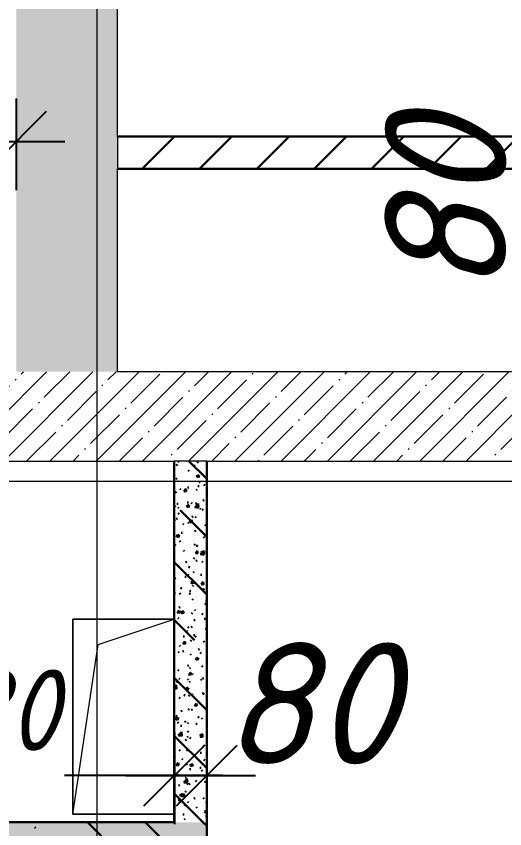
# Model space of a CAD drawing. Header units: millimetres. Extents: x 12986 to 523328, y -9759 to 30092.
# Drawn here: x 328257 to 329462, y 13378 to 15380 of the extents above; entities that cross this region are included whole.
import ezdxf

# ---------------------------------------------------------------- set-up
doc = ezdxf.new("R2010")
doc.units = ezdxf.units.MM
for name, color, linetype, lineweight in [('0) ПГП', 1, 'Continuous', 30), ('1) ПГП Зеленый', 3, 'Continuous', 30), ('2) Расчет', 1, 'Continuous', 30), ('3) РАсчет Зел', 3, 'Continuous', 30), ('A-ANNO-DIMS', 7, 'Continuous', 9), ('A-FLOR', 7, 'Continuous', 9), ('A-GENM', 7, 'Continuous', 9), ('A-WALL-6', 18, 'Continuous', 13), ('A-WALL-PATT-1', 7, 'Continuous', 5), ('Оси-1', 7, 'Continuous', 20)]:
    doc.layers.add(name, color=color, linetype=linetype, lineweight=lineweight)
doc.layers.add('A-WALL-3', color=7, linetype='Continuous', lineweight=5, true_color=0x000000)
doc.layers.add('A-WALL-5', color=7, linetype='Continuous', lineweight=13, true_color=0x008000)
doc.styles.add('ISOCPEUR_I_2', font='isocpeui.ttf', dxfattribs={"height": 300})
doc.styles.add('ISOCPEUR_I_3', font='isocpeui.ttf', dxfattribs={"width": 0.9, "height": 200})
doc.dimstyles.new('ISO-2_0_0_9К_СРЕДНИЙ', dxfattribs={"dimscale": 304.8, "dimtxt": 199.196235, "dimasz": 0.492126, "dimexe": 0.393701, "dimexo": 0, "dimgap": 0, "dimtad": 1, "dimdec": 0, "dimzin": 0, "dimdsep": 46, "dimtxsty": 'ISOCPEUR_I_2', "dimblk1": 'OBLIQUE', "dimblk2": 'OBLIQUE', "dimsah": 1, "dimcen": 0.09, "dimdle": 0.393701, "dimazin": 0, "dimtfac": 1, "dimtdec": 4, "dimtix": 1, "dimtmove": 2, "dimatfit": 3, "dimfxl": 1, "dimtvp": 1, "dimtolj": 1, "dimtzin": 0, "dimarcsym": 2})
doc.dimstyles.new('ISO-2_0_0_9К_СРЕДНИЙ_1', dxfattribs={"dimscale": 304.8, "dimtxt": 199.196235, "dimasz": 0.492126, "dimexe": 0.393701, "dimexo": 0, "dimgap": 0, "dimtad": 1, "dimdec": 0, "dimzin": 0, "dimdsep": 46, "dimtxsty": 'ISOCPEUR_I_3', "dimblk1": 'OBLIQUE', "dimblk2": 'OBLIQUE', "dimsah": 1, "dimcen": 0.09, "dimdle": 0.393701, "dimazin": 0, "dimtfac": 1, "dimtdec": 4, "dimtix": 1, "dimtmove": 2, "dimatfit": 3, "dimfxl": 1, "dimtvp": 1, "dimtolj": 1, "dimtzin": 0, "dimarcsym": 2})
pattern_1 = [(45, (239096.85, -2765.93), (-57.024626, 57.024626), []), (45, (239153.876, -2765.93), (-57.024626, 57.024626), [100.806, -20.161, 3.353, -16.808])]
pattern_2 = [(50, (239096.85, -2765.93), (72.873764, -6.37607), [7.62, -83.82]), (355, (239096.85, -2765.93), (-14.09699, 76.422444), [6.096, -67.056]), (100.451, (239102.924, -2766.464), (58.776964, 70.04687), [6.476, -71.236]), (46.184, (239096.85, -2745.61), (108.43142, -16.81745), [11.43, -125.73]), (96.636, (239105.89, -2747.01), (94.961, 98.97089), [9.714, -106.854]), (351.184, (239096.85, -2745.61), (94.96227, 98.97018), [9.144, -100.584]), (21, (239107.01, -2750.69), (60.64565, -40.906537), [7.62, -83.82]), (326, (239107.01, -2750.69), (24.72083, 73.67493), [6.096, -67.056]), (71.451, (239112.065, -2754.1), (85.36689, 32.768737), [6.476, -71.236]), (37.5, (239096.85, -2765.933), (1.235525, 33.8224325), [3.353, -62.89, 3.353, -64.719, -67.31]), (37.5, (239096.85, -2765.933), (1.235525, 33.8224325), [-134.315, 3.353, -63.957]), (7.5, (239096.85, -2765.933), (26.728146, 40.07255), [3.353, -35.458, 3.353, -61.366, -25.654]), (7.5, (239096.85, -2765.933), (26.728146, 40.07255), [-103.53, 3.353, -22.301]), (327.5, (239074.194, -2765.933), (54.2363175, -2.292117), [3.353, -22.047, 3.353, -75.895, -105.156]), (327.5, (239074.194, -2765.933), (54.2363175, -2.292117), [-104.648, 3.353, -101.803]), (317.5, (239064.034, -2765.933), (59.25158, 10.17014), [3.353, -29.667, 3.353, -49.276, -74.676]), (317.5, (239064.034, -2765.933), (59.25158, 10.17014), [-85.649, 3.353, -71.323])]
pattern_3 = [(135, (239096.85, -2765.93), (-142.5612, -142.5612), []), (135, (239239.41, -2765.93), (-142.5612, -142.5612), [252.016, -50.403, 3.353, -47.05])]

# ---------------------------------------------------------------- blocks, each defined once
blk = doc.blocks.new('AR_Отверстие прямоугольное _в плите_ - AR_Отверстие прямоугольное _в плите_-24520439-АР1_1_Кладочный план 2 этажа')
at = {"layer": 'A-GENM'}
for p, q in [((125, 240), (-125, 240)), ((-125, 240), (-125, -240)), ((-62.5, 177.5), (125, 240)), ((-125, -240), (-62.5, 177.5)), ((-125, -240), (125, -240))]:
    blk.add_line(p, q, dxfattribs=at)
blk = doc.blocks.new('_Oblique')
at = {"color": 0, "linetype": 'ByBlock', "lineweight": -2}
blk.add_line((-0.5, -0.5), (0.5, 0.5), dxfattribs=at)
blk = doc.blocks.new('*D2390')
at = {"layer": 'A-ANNO-DIMS', "color": 0, "lineweight": -2, "transparency": 16777216}
for p, q in [((327866.9, 15177.5), (327866.9, 14951.4)), ((328256.9, 15177.5), (328256.9, 14951.4)), ((327746.9, 15071.4), (328376.9, 15071.4))]:
    blk.add_line(p, q, dxfattribs=at)
at = {"layer": 'Defpoints', "color": 0, "transparency": 16777216}
for p in [(327866.9, 15177.5), (328256.9, 15177.5), (328256.9, 15071.4)]:
    blk.add_point(p, dxfattribs=at)
at = {"layer": 'A-ANNO-DIMS', "color": 0, "lineweight": -2, "transparency": 16777216, "xscale": 150, "yscale": 150, "zscale": 150, "rotation": 180}
blk.add_blockref('_Oblique', (327866.9, 15071.4), dxfattribs=at)
at = {"layer": 'A-ANNO-DIMS', "color": 0, "lineweight": -2, "transparency": 16777216, "xscale": 150, "yscale": 150, "zscale": 150}
blk.add_blockref('_Oblique', (328256.9, 15071.4), dxfattribs=at)
at = {"layer": 'A-ANNO-DIMS', "color": 0, "transparency": 16777216, "insert": (328561, 15785.4), "char_height": 300, "width": 455.087, "attachment_point": 1, "line_spacing_factor": 1.149209, "style": 'ISOCPEUR_I_2'}
blk.add_mtext('\\A1;390', dxfattribs=at)
blk = doc.blocks.new('*D2393')
at = {"layer": 'A-ANNO-DIMS', "color": 0, "lineweight": -2, "transparency": 16777216}
for p, q in [((327866.9, 13615.2), (327866.9, 13389.1)), ((328646.9, 13615.2), (328646.9, 13389.1)), ((327746.9, 13509.1), (328030.2, 13509.1)), ((328766.9, 13509.1), (328376, 13509.1))]:
    blk.add_line(p, q, dxfattribs=at)
at = {"layer": 'Defpoints', "color": 0, "transparency": 16777216}
for p in [(327866.9, 13615.2), (328646.9, 13615.2), (328646.9, 13509.1)]:
    blk.add_point(p, dxfattribs=at)
at = {"layer": 'A-ANNO-DIMS', "color": 0, "lineweight": -2, "transparency": 16777216, "xscale": 150, "yscale": 150, "zscale": 150, "rotation": 180}
blk.add_blockref('_Oblique', (327866.9, 13509.1), dxfattribs=at)
at = {"layer": 'A-ANNO-DIMS', "color": 0, "lineweight": -2, "transparency": 16777216, "xscale": 150, "yscale": 150, "zscale": 150}
blk.add_blockref('_Oblique', (328646.9, 13509.1), dxfattribs=at)
at = {"layer": 'A-ANNO-DIMS', "color": 0, "transparency": 16777216, "insert": (327975.6, 13770.4), "char_height": 200, "width": 455.087, "attachment_point": 1, "line_spacing_factor": 1.149209, "style": 'ISOCPEUR_I_3'}
blk.add_mtext('\\A1;780', dxfattribs=at)
blk = doc.blocks.new('*D2394')
at = {"layer": 'A-ANNO-DIMS', "color": 0, "lineweight": -2, "transparency": 16777216}
for p, q in [((328646.9, 13615.2), (328646.9, 13389.1)), ((328726.9, 13615.2), (328726.9, 13389.1)), ((328526.9, 13509.1), (328846.9, 13509.1))]:
    blk.add_line(p, q, dxfattribs=at)
at = {"layer": 'Defpoints', "color": 0, "transparency": 16777216}
for p in [(328646.9, 13615.2), (328726.9, 13615.2), (328726.9, 13509.1)]:
    blk.add_point(p, dxfattribs=at)
at = {"layer": 'A-ANNO-DIMS', "color": 0, "lineweight": -2, "transparency": 16777216, "xscale": 150, "yscale": 150, "zscale": 150, "rotation": 180}
blk.add_blockref('_Oblique', (328646.9, 13509.1), dxfattribs=at)
at = {"layer": 'A-ANNO-DIMS', "color": 0, "lineweight": -2, "transparency": 16777216, "xscale": 150, "yscale": 150, "zscale": 150}
blk.add_blockref('_Oblique', (328726.9, 13509.1), dxfattribs=at)
at = {"layer": 'A-ANNO-DIMS', "color": 0, "transparency": 16777216, "insert": (328763.2, 13837), "char_height": 300, "width": 303.391, "attachment_point": 1, "line_spacing_factor": 1.149209, "style": 'ISOCPEUR_I_2'}
blk.add_mtext('\\A1;80', dxfattribs=at)
blk = doc.blocks.new('*D2447')
at = {"layer": 'A-ANNO-DIMS', "color": 0, "lineweight": -2, "transparency": 16777216}
for p, q in [((329917.5, 15204.1), (329917.5, 14884.1)), ((330023.6, 15084.1), (329797.5, 15084.1)), ((330023.6, 15004.1), (329797.5, 15004.1))]:
    blk.add_line(p, q, dxfattribs=at)
at = {"layer": 'Defpoints', "color": 0, "transparency": 16777216}
for p in [(330023.6, 15084.1), (329917.5, 15004.1), (330023.6, 15004.1)]:
    blk.add_point(p, dxfattribs=at)
at = {"layer": 'A-ANNO-DIMS', "color": 0, "lineweight": -2, "transparency": 16777216, "xscale": 150, "yscale": 150, "zscale": 150}
for p, rotation in [((329917.5, 15084.1), 90), ((329917.5, 15004.1), 270)]:
    blk.add_blockref('_Oblique', p, dxfattribs=dict(at, rotation=rotation))
at = {"layer": 'A-ANNO-DIMS', "color": 0, "transparency": 16777216, "insert": (329166, 14692.7), "char_height": 300, "width": 303.391, "attachment_point": 1, "rotation": 90, "line_spacing_factor": 1.149209, "style": 'ISOCPEUR_I_2'}
blk.add_mtext('\\A1;80', dxfattribs=at)

msp = doc.modelspace()

# ---------------------------------------------------------------- hatches: boundary and pattern name
at = {"layer": '0) ПГП'}
h = msp.add_hatch(dxfattribs=at)
h.set_pattern_fill('FP_25', color=256, style=0, pattern_type=2)
h.set_pattern_definition(pattern_2)
h.paths.add_polyline_path([(328726.85081, 13394.06731), (328726.85081, 14284.06731), (328646.85081, 14284.06731), (328646.85081, 13394.06731)], flags=0)
h = msp.add_hatch(dxfattribs=at)
h.set_pattern_fill('FP_26', color=256, style=0, pattern_type=2)
h.set_pattern_definition(pattern_3)
h.paths.add_polyline_path([(328726.85081, 13394.06731), (328726.85081, 14284.06731), (328646.85081, 14284.06731), (328646.85081, 13394.06731)], flags=0)
h = msp.add_hatch(dxfattribs=at)
h.set_pattern_fill('FP_25', color=256, style=0, pattern_type=2)
h.set_pattern_definition(pattern_2)
h.paths.add_polyline_path([(326336.38206, 13314.06731), (328726.85081, 13314.06731), (328726.85081, 13394.06731), (325586.85085, 13394.06731), (325586.85085, 13314.06731)], flags=0)
h = msp.add_hatch(dxfattribs=at)
h.set_pattern_fill('FP_26', color=256, style=0, pattern_type=2)
h.set_pattern_definition(pattern_3)
h.paths.add_polyline_path([(326336.38206, 13314.06731), (328726.85081, 13314.06731), (328726.85081, 13394.06731), (325586.85085, 13394.06731), (325586.85085, 13314.06731)], flags=0)
at = {"layer": '1) ПГП Зеленый'}
h = msp.add_hatch(dxfattribs=at)
h.set_pattern_fill('FP_24', color=256, style=0, pattern_type=2)
h.set_pattern_definition([(45, (239096.85, -2765.93), (-70.71068, 70.71068), [])])
h.paths.add_polyline_path([(328506.85081, 15004.06731), (331906.85081, 15004.06731), (331906.85081, 15084.06731), (328506.85081, 15084.06731)], flags=0)
at = {"layer": 'A-WALL-PATT-1'}
h = msp.add_hatch(dxfattribs=at)
h.set_pattern_fill('FP_7', color=256, style=0, pattern_type=2)
h.set_pattern_definition(pattern_1)
h.paths.add_polyline_path([(328256.85081, 14504.06731), (328506.85081, 14504.06731), (328506.85081, 24334.06718), (328256.85081, 24334.06718), (328256.85081, 16613.8148)], flags=0)
h = msp.add_hatch(dxfattribs=at)
h.set_pattern_fill('FP_7', color=256, style=0, pattern_type=2)
h.set_pattern_definition(pattern_1)
h.paths.add_polyline_path([(328726.85081, 14284.06731), (331906.85081, 14284.06731), (331906.85081, 14504.06731), (325586.85085, 14504.06731), (325586.85085, 14284.06731), (328646.85081, 14284.06731)], flags=0)

# ---------------------------------------------------------------- linework, layer by layer
at = {"layer": '0) ПГП'}
msp.add_line((328646.85081, 14284.06731), (328646.85081, 13394.06731), dxfattribs=at)
at = {"layer": '1) ПГП Зеленый'}
msp.add_line((328506.85081, 15004.06731), (331906.85081, 15004.06731), dxfattribs=at)
at = {"layer": '2) Расчет'}
for p, q in [((328726.85081, 13314.06731), (328726.85081, 14284.06731)), ((328646.85081, 13394.06731), (327866.85081, 13394.06731))]:
    msp.add_line(p, q, dxfattribs=at)
at = {"layer": '3) РАсчет Зел'}
msp.add_line((331906.85081, 15084.06731), (328506.85081, 15084.06731), dxfattribs=at)
at = {"layer": 'A-FLOR'}
for p, q in [((328396.85081, 13894.06748), (328646.85081, 13894.06748)), ((328396.85081, 13414.06748), (328396.85081, 13894.06748)), ((328646.85081, 13414.06748), (328396.85081, 13414.06748))]:
    msp.add_line(p, q, dxfattribs=at)
at = {"layer": 'A-WALL-3'}
for p, q in [((328506.85081, 15084.06731), (328506.85081, 24084.06718)), ((328506.85081, 14504.06731), (328506.85081, 15004.06731)), ((331906.85081, 14504.06731), (328506.85081, 14504.06731)), ((325586.85085, 14284.06731), (328646.85081, 14284.06731)), ((328726.85081, 14284.06731), (330006.85081, 14284.06731))]:
    msp.add_line(p, q, dxfattribs=at)
at = {"layer": 'A-WALL-5'}
msp.add_line((328726.85081, 14284.06731), (328646.85081, 14284.06731), dxfattribs=at)
at = {"layer": 'A-WALL-6'}
msp.add_line((328506.85081, 15084.06731), (328506.85081, 15004.06731), dxfattribs=at)
at = {"layer": 'Оси-1'}
for p, q in [((328456.85078, -6915.9327), (328456.85078, 25871.01046)), ((234936.85079, 14234.06737), (365048.47884, 14234.06737))]:
    msp.add_line(p, q, dxfattribs=at)

# ---------------------------------------------------------------- block references
at = {"layer": 'A-GENM'}
msp.add_blockref('AR_Отверстие прямоугольное _в плите_ - AR_Отверстие прямоугольное _в плите_-24520439-АР1_1_Кладочный план 2 этажа', (328521.85081, 13654.06748), dxfattribs=at)

# ---------------------------------------------------------------- dimensions: what is measured, and where the dimension line sits
at = {"layer": 'A-ANNO-DIMS'}
for base, p1, p2, dimstyle, override, picture, middle in [((328256.85081, 15071.44032), (327866.85081, 15177.50634), (328256.85081, 15177.50634), 'ISO-2_0_0_9К_СРЕДНИЙ', {"dimpost": '<>', "dimfxl": 390}, '*D2390', (328788.55949, 15585.40696)), ((328726.85081, 13509.09008), (328646.85081, 13615.15609), (328726.85081, 13615.15609), 'ISO-2_0_0_9К_СРЕДНИЙ', {"dimpost": '<>', "dimfxl": 80}, '*D2394', (328914.87573, 13637.04789)), ((328646.85081, 13509.09008), (327866.85081, 13615.15609), (328646.85081, 13615.15609), 'ISO-2_0_0_9К_СРЕДНИЙ_1', {"dimpost": '<>', "dimfxl": 780}, '*D2393', (328203.13014, 13637.04789))]:
    dim = msp.add_linear_dim(base=base, p1=p1, p2=p2, dimstyle=dimstyle, override=override, dxfattribs=at)
    dim.commit()
    dim.dimension.update_dxf_attribs({"geometry": picture, "text_midpoint": middle, "dimtype": 160})
dim = msp.add_linear_dim(base=(329917.49258, 15004.06731), p1=(330023.55859, 15084.06731), p2=(330023.55859, 15004.06731), angle=90, dimstyle='ISO-2_0_0_9К_СРЕДНИЙ', override={"dimpost": '<>', "dimfxl": 80}, dxfattribs=at)
dim.commit()
dim.dimension.update_dxf_attribs({"geometry": '*D2447', "text_midpoint": (329366.02925, 14844.38369), "dimtype": 160, "text_rotation": 90})

doc.saveas('drawing.dxf')
